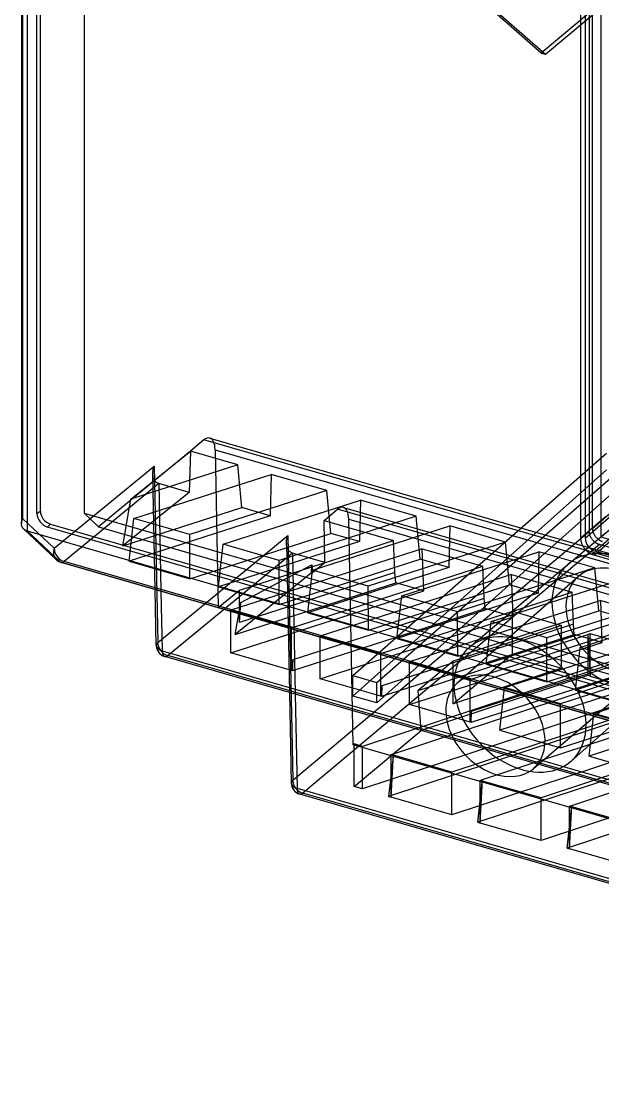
# Model space of a CAD drawing. Header units: millimetres. Extents: x 119 to 193, y -192 to -87.
# Drawn here: x 118.68 to 143.5, y -192.17 to -146.55 of the extents above; entities that cross this region are included whole.
import ezdxf

# ---------------------------------------------------------------- set-up
doc = ezdxf.new("R2010")
doc.units = ezdxf.units.MM
doc.layers.add('MAIN-1', color=7, linetype='Continuous')
doc.layers.add('MAIN-2', color=7, linetype='Continuous')

msp = doc.modelspace()

# ---------------------------------------------------------------- linework, layer by layer
at = {"layer": 'MAIN-1'}
for p, q in [((118.682, -134.933), (118.682, -167.986)), ((118.932, -135.061), (118.932, -168.292)), ((119.491, -135.944), (119.491, -167.443)), ((119.347, -167.545), (119.347, -136.047)), ((119.347, -167.545), (119.491, -167.443)), ((118.682, -168.005), (118.682, -167.985)), ((118.684, -168.024), (118.682, -168.005)), ((118.687, -168.043), (118.684, -168.024)), ((118.691, -168.062), (118.687, -168.043)), ((118.696, -168.08), (118.691, -168.062)), ((118.703, -168.098), (118.696, -168.08)), ((118.71, -168.115), (118.703, -168.098)), ((118.719, -168.132), (118.71, -168.115)), ((118.728, -168.148), (118.719, -168.132)), ((118.739, -168.163), (118.728, -168.148)), ((118.75, -168.178), (118.739, -168.163)), ((118.763, -168.192), (118.75, -168.178)), ((118.776, -168.206), (118.763, -168.192)), ((118.792, -168.22), (118.776, -168.206)), ((120.178, -169.519), (118.777, -168.206)), ((118.81, -168.233), (118.792, -168.22)), ((118.828, -168.245), (118.81, -168.233)), ((118.847, -168.257), (118.828, -168.245)), ((118.867, -168.267), (118.847, -168.257)), ((118.888, -168.276), (118.867, -168.267)), ((118.91, -168.285), (118.888, -168.276)), ((118.932, -168.292), (118.91, -168.285)), ((118.932, -168.292), (162.393, -180.838)), ((120.34, -169.611), (118.932, -168.292)), ((119.924, -168.001), (119.799, -168.128)), ((161.528, -180.174), (119.799, -168.128)), ((119.924, -168.001), (161.653, -180.047)), ((120.34, -169.611), (163.843, -182.169)), ((163.884, -182.193), (120.381, -169.635)), ((124.441, -173.18), (124.393, -170.793)), ((124.64, -170.864), (124.692, -173.402)), ((124.692, -173.402), (168.329, -185.999)), ((168.441, -186.248), (124.803, -173.65)), ((130.125, -175.187), (130.203, -179.052)), ((130.373, -175.259), (130.454, -179.274)), ((130.453, -179.273), (174.268, -191.922)), ((174.38, -192.171), (130.565, -179.522))]:
    msp.add_line(p, q, dxfattribs=at)
for centre, start, end in [((120.52, -169.154), 226.8526, 253.9131), ((124.941, -173.17), 181.1569, 253.9744), ((130.703, -179.042), 181.1571, 253.9895)]:
    msp.add_arc(centre, 0.5, start, end, dxfattribs=at)
for centre, major_axis, ratio, start_param, end_param in [((119.799, -167.676), (-0.342, 0.394), 0.75, 0.713724, 2.284521), ((119.924, -167.568), (0.327, -0.378), 0.75, -2.427868, -0.857072), ((120.52, -169.154), (0.342, 0.365), 0.883272, -3.141579, -2.719387), ((120.52, -169.154), (-0.139, -0.48), 0.433013, -0.214849, 0.000099), ((124.941, -173.17), (0.5, 0.01), 0.526002, 3.141553, 4.178426), ((124.941, -173.17), (0.5, 0.01), 0.526002, -2.10476, -2.102654), ((124.941, -173.17), (0.138, 0.481), 0.431471, 2.193118, 3.141049), ((138.919, -176.605), (1.662, -1.793), 0.732093, -1.879664, -0.031014), ((138.919, -176.605), (1.662, -1.793), 0.732093, -0.031014, 0.115792), ((130.703, -179.042), (0.5, 0.01), 0.526002, 3.141555, 4.178426), ((130.703, -179.042), (-0.139, -0.48), 0.433013, -0.947887, -0.00003)]:
    msp.add_ellipse(centre, major_axis=major_axis, ratio=ratio, start_param=start_param, end_param=end_param, dxfattribs=at)
at = {"layer": 'MAIN-2'}
for p, q in [((142.927, -91.62), (142.927, -168.314)), ((143.063, -168.187), (143.063, -91.478)), ((142.567, -168.603), (142.567, -93.662)), ((118.746, -167.777), (118.746, -134.896)), ((121.356, -134.798), (121.356, -167.53)), ((140.879, -147.904), (138.417, -145.75)), ((138.591, -145.799), (141.053, -147.953)), ((143.49, -145.717), (140.879, -147.904)), ((141.053, -147.953), (143.663, -145.767)), ((142.754, -145.6), (142.754, -168.6)), ((143.429, -168.553), (143.429, -145.794)), ((140.879, -147.904), (141.053, -147.953)), ((126.476, -164.41), (125.901, -164.883)), ((167.347, -176.209), (126.476, -164.41)), ((126.734, -164.327), (167.613, -176.128)), ((133.861, -174.761), (145.38, -164.67)), ((143.063, -168.186), (147.073, -164.685)), ((148.081, -164.556), (143.429, -168.553)), ((123.354, -166.932), (125.898, -164.882)), ((125.901, -164.883), (123.445, -166.902)), ((125.899, -164.882), (125.839, -166.645)), ((127.918, -165.465), (125.901, -164.883)), ((126.953, -164.824), (127.089, -171.557)), ((126.953, -164.824), (167.838, -176.627)), ((132.834, -174.465), (143.663, -164.977)), ((120.085, -169.031), (124.354, -165.521)), ((127.917, -165.465), (123.445, -166.902)), ((124.32, -165.627), (124.335, -165.575)), ((124.335, -165.575), (124.354, -165.521)), ((124.354, -165.521), (124.506, -173.047)), ((128.088, -167.294), (127.917, -165.465)), ((145.38, -165.364), (133.861, -175.632)), ((123.489, -167.76), (129.346, -165.878)), ((124.292, -165.852), (124.293, -165.812)), ((124.294, -165.885), (124.292, -165.852)), ((124.293, -165.812), (124.296, -165.77)), ((124.393, -170.793), (124.293, -165.853)), ((124.297, -165.917), (124.294, -165.885)), ((124.296, -165.77), (124.301, -165.725)), ((124.302, -165.949), (124.297, -165.917)), ((124.301, -165.725), (124.309, -165.677)), ((124.308, -165.98), (124.302, -165.949)), ((124.315, -166.011), (124.308, -165.98)), ((124.309, -165.677), (124.32, -165.627)), ((124.324, -166.041), (124.315, -166.011)), ((124.335, -166.069), (124.324, -166.041)), ((129.346, -165.878), (129.307, -167.646)), ((131.728, -166.565), (129.346, -165.878)), ((143.663, -165.682), (132.834, -175.336)), ((124.548, -166.272), (120.511, -169.595)), ((124.348, -166.097), (124.335, -166.069)), ((124.363, -166.123), (124.348, -166.097)), ((124.379, -166.148), (124.363, -166.123)), ((124.397, -166.171), (124.379, -166.148)), ((124.415, -166.192), (124.397, -166.171)), ((124.435, -166.211), (124.415, -166.192)), ((124.456, -166.227), (124.435, -166.211)), ((124.478, -166.242), (124.456, -166.227)), ((124.5, -166.254), (124.478, -166.242)), ((124.523, -166.264), (124.5, -166.254)), ((124.547, -166.272), (124.523, -166.264)), ((125.839, -166.645), (124.547, -166.272)), ((124.548, -166.272), (124.64, -170.864)), ((123.445, -166.902), (121.976, -168.111)), ((125.839, -166.645), (123.006, -168.927)), ((123.006, -168.927), (123.354, -166.932)), ((123.354, -166.932), (123.445, -166.902)), ((131.728, -166.565), (125.871, -168.447)), ((131.898, -168.394), (131.728, -166.565)), ((123.006, -168.927), (128.088, -167.294)), ((127.3, -168.86), (133.157, -166.978)), ((129.307, -167.646), (128.088, -167.294)), ((131.604, -167.844), (132.181, -167.369)), ((173.227, -179.218), (132.181, -167.369)), ((132.437, -167.288), (173.491, -179.139)), ((133.157, -166.978), (133.118, -168.746)), ((135.538, -167.665), (133.157, -166.978)), ((118.698, -167.882), (118.705, -167.861)), ((118.705, -167.861), (118.713, -167.84)), ((118.713, -167.84), (118.723, -167.819)), ((118.723, -167.819), (118.734, -167.798)), ((118.734, -167.798), (118.746, -167.777)), ((118.746, -167.777), (120.085, -169.031)), ((121.356, -167.53), (121.976, -168.111)), ((121.356, -167.53), (162.069, -179.283)), ((129.307, -167.646), (123.286, -169.581)), ((123.286, -169.581), (123.489, -167.76)), ((125.871, -168.447), (123.489, -167.76)), ((135.538, -167.665), (129.681, -169.547)), ((131.641, -169.634), (131.604, -167.844)), ((131.604, -167.844), (134.574, -168.701)), ((132.851, -177.418), (132.656, -167.785)), ((132.656, -167.785), (173.717, -179.638)), ((135.709, -169.494), (135.538, -167.665)), ((143.617, -167.686), (142.567, -168.603)), ((142.754, -168.6), (143.947, -167.558)), ((118.682, -167.965), (118.684, -167.945)), ((118.682, -167.985), (118.682, -167.965)), ((118.684, -167.945), (118.687, -167.924)), ((118.687, -167.924), (118.692, -167.903)), ((118.692, -167.903), (118.698, -167.882)), ((121.976, -168.111), (162.709, -179.869)), ((130.268, -178.919), (142.927, -168.314)), ((131.11, -169.96), (136.967, -168.078)), ((136.967, -168.078), (136.928, -169.846)), ((139.349, -168.765), (136.967, -168.078)), ((142.928, -168.335), (142.927, -168.314)), ((142.929, -168.355), (142.928, -168.335)), ((143.063, -168.187), (143.064, -168.207)), ((143.064, -168.207), (143.065, -168.228)), ((143.065, -168.228), (143.067, -168.248)), ((143.067, -168.248), (143.07, -168.268)), ((143.07, -168.268), (143.074, -168.288)), ((143.074, -168.288), (143.079, -168.308)), ((143.079, -168.308), (143.084, -168.328)), ((143.084, -168.328), (143.091, -168.348)), ((144.38, -168.116), (143.187, -169.158)), ((124.506, -173.047), (130.057, -168.482)), ((125.877, -170.329), (125.871, -168.447)), ((125.877, -170.329), (131.898, -168.394)), ((133.118, -168.746), (127.096, -170.681)), ((127.988, -170.818), (134.574, -168.701)), ((129.996, -168.773), (129.999, -168.73)), ((129.996, -168.813), (129.996, -168.773)), ((129.999, -168.73), (130.005, -168.685)), ((130.005, -168.685), (130.013, -168.638)), ((130.013, -168.638), (130.024, -168.587)), ((130.024, -168.587), (130.039, -168.535)), ((130.039, -168.535), (130.057, -168.482)), ((130.057, -168.482), (130.268, -178.919)), ((133.118, -168.746), (131.898, -168.394)), ((139.349, -168.765), (133.492, -170.647)), ((134.625, -170.071), (134.574, -168.701)), ((139.519, -170.594), (139.349, -168.765)), ((143.663, -168.361), (139.655, -171.718)), ((142.568, -168.63), (142.567, -168.603)), ((142.57, -168.657), (142.568, -168.63)), ((142.573, -168.684), (142.57, -168.657)), ((142.577, -168.71), (142.573, -168.684)), ((142.582, -168.737), (142.577, -168.71)), ((142.589, -168.764), (142.582, -168.737)), ((142.597, -168.791), (142.589, -168.764)), ((142.605, -168.817), (142.597, -168.791)), ((142.931, -168.375), (142.929, -168.355)), ((142.934, -168.395), (142.931, -168.375)), ((142.938, -168.415), (142.934, -168.395)), ((142.943, -168.435), (142.938, -168.415)), ((142.949, -168.455), (142.943, -168.435)), ((142.955, -168.475), (142.949, -168.455)), ((142.962, -168.494), (142.955, -168.475)), ((142.97, -168.514), (142.962, -168.494)), ((142.979, -168.534), (142.97, -168.514)), ((142.989, -168.554), (142.979, -168.534)), ((142.999, -168.573), (142.989, -168.554)), ((143.01, -168.592), (142.999, -168.573)), ((143.022, -168.611), (143.01, -168.592)), ((143.034, -168.63), (143.022, -168.611)), ((143.047, -168.648), (143.034, -168.63)), ((143.061, -168.666), (143.047, -168.648)), ((143.076, -168.683), (143.061, -168.666)), ((143.091, -168.7), (143.076, -168.683)), ((143.091, -168.348), (143.098, -168.367)), ((143.106, -168.716), (143.091, -168.7)), ((143.098, -168.367), (143.106, -168.387)), ((143.106, -168.387), (143.115, -168.407)), ((143.122, -168.732), (143.106, -168.716)), ((143.115, -168.407), (143.124, -168.427)), ((143.139, -168.747), (143.122, -168.732)), ((143.124, -168.427), (143.135, -168.446)), ((143.13, -169.329), (144.18, -168.411)), ((143.135, -168.446), (143.146, -168.465)), ((143.156, -168.761), (143.139, -168.747)), ((143.146, -168.465), (143.157, -168.484)), ((143.173, -168.775), (143.156, -168.761)), ((143.157, -168.484), (143.17, -168.503)), ((143.17, -168.503), (143.183, -168.521)), ((143.19, -168.788), (143.173, -168.775)), ((143.183, -168.521), (143.197, -168.539)), ((143.208, -168.801), (143.19, -168.788)), ((143.197, -168.539), (143.211, -168.556)), ((143.211, -168.556), (143.226, -168.573)), ((143.226, -168.573), (143.242, -168.589)), ((143.242, -168.589), (143.258, -168.605)), ((143.258, -168.605), (143.274, -168.62)), ((143.274, -168.62), (143.291, -168.634)), ((143.291, -168.634), (143.308, -168.648)), ((143.308, -168.648), (143.326, -168.661)), ((143.326, -168.661), (143.344, -168.673)), ((143.344, -168.673), (143.362, -168.685)), ((143.362, -168.685), (143.38, -168.696)), ((143.38, -168.696), (143.398, -168.706)), ((143.398, -168.706), (143.417, -168.715)), ((143.417, -168.715), (143.436, -168.724)), ((147.189, -169.639), (143.429, -168.553)), ((143.436, -168.724), (143.456, -168.732)), ((143.456, -168.732), (143.476, -168.739)), ((143.476, -168.739), (143.496, -168.745)), ((130.251, -169.233), (124.956, -173.591)), ((127.096, -170.681), (127.3, -168.86)), ((129.681, -169.547), (127.3, -168.86)), ((135.794, -169.053), (127.627, -171.678)), ((129.998, -168.846), (129.996, -168.813)), ((129.997, -168.814), (130.125, -175.187)), ((130.001, -168.878), (129.998, -168.846)), ((130.005, -168.91), (130.001, -168.878)), ((130.011, -168.941), (130.005, -168.91)), ((130.019, -168.972), (130.011, -168.941)), ((130.028, -169.001), (130.019, -168.972)), ((130.039, -169.03), (130.028, -169.001)), ((130.052, -169.058), (130.039, -169.03)), ((130.066, -169.084), (130.052, -169.058)), ((130.083, -169.109), (130.066, -169.084)), ((130.1, -169.132), (130.083, -169.109)), ((130.119, -169.153), (130.1, -169.132)), ((130.139, -169.171), (130.119, -169.153)), ((130.16, -169.188), (130.139, -169.171)), ((130.181, -169.202), (130.16, -169.188)), ((130.204, -169.214), (130.181, -169.202)), ((130.227, -169.225), (130.204, -169.214)), ((130.251, -169.233), (130.227, -169.225)), ((130.251, -169.233), (130.251, -169.233)), ((130.251, -169.233), (130.251, -169.233)), ((130.251, -169.233), (130.251, -169.233)), ((130.251, -169.233), (130.251, -169.233)), ((130.251, -169.233), (130.251, -169.233)), ((130.251, -169.233), (130.251, -169.233)), ((130.251, -169.233), (130.373, -175.259)), ((131.641, -169.634), (130.251, -169.233)), ((143.36, -168.872), (130.697, -179.481)), ((134.921, -171.06), (140.778, -169.178)), ((135.794, -169.053), (138.385, -169.801)), ((135.859, -170.852), (135.794, -169.053)), ((140.778, -169.178), (140.739, -170.946)), ((143.159, -169.865), (140.778, -169.178)), ((142.615, -168.844), (142.605, -168.817)), ((142.626, -168.871), (142.615, -168.844)), ((142.639, -168.898), (142.626, -168.871)), ((142.652, -168.924), (142.639, -168.898)), ((142.666, -168.95), (142.652, -168.924)), ((142.681, -168.975), (142.666, -168.95)), ((142.697, -169), (142.681, -168.975)), ((142.714, -169.025), (142.697, -169)), ((142.732, -169.049), (142.714, -169.025)), ((142.751, -169.072), (142.732, -169.049)), ((142.771, -169.095), (142.751, -169.072)), ((142.791, -169.117), (142.771, -169.095)), ((142.812, -169.138), (142.791, -169.117)), ((142.834, -169.159), (142.812, -169.138)), ((142.856, -169.178), (142.834, -169.159)), ((142.88, -169.197), (142.856, -169.178)), ((142.903, -169.215), (142.88, -169.197)), ((142.927, -169.232), (142.903, -169.215)), ((142.951, -169.248), (142.927, -169.232)), ((142.976, -169.263), (142.951, -169.248)), ((143.187, -169.158), (147.189, -170.314)), ((143.226, -168.812), (143.208, -168.801)), ((143.244, -168.823), (143.226, -168.812)), ((143.263, -168.833), (143.244, -168.823)), ((143.282, -168.843), (143.263, -168.833)), ((143.301, -168.851), (143.282, -168.843)), ((143.32, -168.859), (143.301, -168.851)), ((143.34, -168.866), (143.32, -168.859)), ((143.36, -168.872), (143.34, -168.866)), ((187.565, -181.633), (143.36, -168.872)), ((164.014, -182.153), (120.511, -169.595)), ((123.286, -169.581), (125.877, -170.329)), ((129.688, -171.429), (129.681, -169.547)), ((129.688, -171.429), (135.709, -169.494)), ((131.113, -170.068), (131.641, -169.634)), ((136.928, -169.846), (135.709, -169.494)), ((137.818, -173.25), (142.024, -169.703)), ((143.001, -169.276), (142.976, -169.263)), ((143.026, -169.289), (143.001, -169.276)), ((143.051, -169.3), (143.026, -169.289)), ((143.077, -169.311), (143.051, -169.3)), ((143.104, -169.32), (143.077, -169.311)), ((143.13, -169.329), (143.104, -169.32)), ((148.092, -170.761), (143.13, -169.329)), ((131.072, -170.081), (127.807, -172.711)), ((134.625, -170.071), (127.988, -172.204)), ((128.045, -171.347), (131.088, -169.735)), ((130.218, -172.426), (138.385, -169.801)), ((136.928, -169.846), (130.907, -171.781)), ((130.907, -171.781), (131.11, -169.96)), ((131.072, -170.081), (131.088, -169.735)), ((131.113, -170.068), (131.072, -170.081)), ((131.088, -169.735), (131.113, -170.068)), ((133.492, -170.647), (131.11, -169.96)), ((139.604, -170.153), (131.437, -172.778)), ((134.665, -170.507), (134.625, -170.071)), ((143.159, -169.865), (137.303, -171.747)), ((138.435, -171.171), (138.385, -169.801)), ((139.604, -170.153), (142.195, -170.901)), ((139.67, -171.952), (139.604, -170.153)), ((143.33, -171.694), (143.159, -169.865)), ((127.807, -172.711), (134.665, -170.507)), ((133.498, -172.529), (139.519, -170.594)), ((135.859, -170.852), (134.665, -170.507)), ((142.447, -170.245), (137.284, -174.789)), ((138.731, -172.16), (144.588, -170.278)), ((140.739, -170.946), (139.519, -170.594)), ((127.089, -171.557), (127.988, -170.818)), ((127.096, -170.681), (129.688, -171.429)), ((127.627, -173.497), (135.859, -170.852)), ((127.988, -172.204), (127.988, -170.818)), ((133.498, -172.529), (133.492, -170.647)), ((134.029, -173.526), (142.195, -170.901)), ((140.739, -170.946), (134.717, -172.881)), ((134.717, -172.881), (134.921, -171.06)), ((137.303, -171.747), (134.921, -171.06)), ((146.97, -170.965), (141.113, -172.847)), ((142.246, -172.271), (142.195, -170.901)), ((127.807, -172.711), (128.045, -171.347)), ((127.988, -172.204), (128.045, -171.347)), ((138.435, -171.171), (130.265, -173.796)), ((143.415, -171.253), (135.248, -173.878)), ((138.476, -171.607), (138.435, -171.171)), ((142.542, -173.26), (148.399, -171.378)), ((143.415, -171.253), (146.006, -172.001)), ((143.48, -173.052), (143.415, -171.253)), ((167.979, -183.361), (127.089, -171.557)), ((127.627, -173.497), (127.627, -171.678)), ((127.627, -171.678), (130.218, -172.426)), ((130.267, -174.245), (138.476, -171.607)), ((130.907, -171.781), (133.498, -172.529)), ((131.437, -174.597), (139.67, -171.952)), ((137.309, -173.629), (137.303, -171.747)), ((137.309, -173.629), (143.33, -171.694)), ((139.67, -171.952), (138.476, -171.607)), ((139.655, -173.538), (139.655, -171.718)), ((139.655, -171.718), (141.746, -172.322)), ((144.549, -172.046), (143.33, -171.694)), ((130.218, -174.245), (130.218, -172.426)), ((142.246, -172.271), (134.076, -174.896)), ((141.746, -172.322), (137.11, -173.851)), ((137.839, -174.626), (146.006, -172.001)), ((144.549, -172.046), (138.528, -173.981)), ((138.528, -173.981), (138.731, -172.16)), ((141.113, -172.847), (138.731, -172.16)), ((139.31, -174.976), (147.355, -172.391)), ((141.746, -174.141), (141.746, -172.322)), ((142.286, -172.707), (142.246, -172.271)), ((131.437, -174.597), (131.437, -172.778)), ((131.437, -172.778), (134.029, -173.526)), ((134.077, -175.345), (142.286, -172.707)), ((134.717, -172.881), (137.309, -173.629)), ((135.625, -175.094), (142.866, -172.706)), ((141.119, -174.729), (141.113, -172.847)), ((141.119, -174.729), (147.14, -172.794)), ((143.48, -173.052), (142.286, -172.707)), ((142.866, -172.706), (142.86, -174.463)), ((142.866, -172.706), (142.965, -172.674)), ((142.866, -172.706), (142.965, -174.493)), ((142.965, -174.493), (142.965, -172.674)), ((142.965, -172.674), (145.556, -173.422)), ((135.248, -175.697), (143.48, -173.052)), ((149.737, -173.078), (141.692, -175.663)), ((148.36, -173.146), (142.338, -175.081)), ((142.338, -175.081), (142.542, -173.26)), ((144.924, -173.947), (142.542, -173.26)), ((124.956, -173.591), (124.932, -173.61)), ((168.571, -186.208), (124.932, -173.61)), ((130.218, -174.245), (127.627, -173.497)), ((130.265, -173.796), (130.242, -174.238)), ((130.267, -174.245), (130.265, -173.796)), ((145.556, -173.422), (133.245, -177.482)), ((134.029, -175.345), (134.029, -173.526)), ((134.563, -177.801), (146.677, -173.806)), ((137.11, -175.67), (139.655, -173.538)), ((146.056, -173.371), (137.886, -175.996)), ((137.888, -176.445), (146.097, -173.807)), ((139.655, -173.538), (141.746, -174.141)), ((143.121, -176.076), (151.166, -173.491)), ((130.242, -174.238), (130.218, -174.245)), ((130.242, -174.238), (130.267, -174.245)), ((135.248, -175.697), (135.248, -173.878)), ((135.248, -173.878), (137.839, -174.626)), ((137.11, -173.851), (135.625, -175.094)), ((137.11, -175.67), (137.11, -173.851)), ((141.746, -174.141), (137.11, -175.67)), ((138.528, -173.981), (141.119, -174.729)), ((147.316, -174.159), (139.107, -176.797)), ((145.717, -174.021), (140.538, -178.435)), ((134.029, -175.345), (131.437, -174.597)), ((132.834, -175.336), (132.834, -174.465)), ((132.834, -174.465), (133.861, -174.761)), ((142.86, -174.463), (135.753, -176.807)), ((149.367, -174.522), (137.056, -178.582)), ((137.839, -176.445), (137.839, -174.626)), ((142.156, -178.108), (146.193, -174.517)), ((142.965, -174.493), (142.86, -174.463)), ((142.965, -174.493), (145.556, -175.241)), ((133.861, -175.632), (133.861, -174.761)), ((134.076, -174.896), (134.052, -175.338)), ((134.077, -175.345), (134.076, -174.896)), ((135.753, -176.807), (135.625, -175.094)), ((138.374, -178.901), (150.487, -174.906)), ((139.107, -176.797), (139.31, -174.976)), ((141.692, -175.663), (139.31, -174.976)), ((141.698, -177.545), (149.907, -174.907)), ((142.338, -175.081), (144.93, -175.829)), ((133.861, -175.632), (132.834, -175.336)), ((145.556, -175.241), (133.245, -179.301)), ((134.052, -175.338), (134.029, -175.345)), ((134.052, -175.338), (134.077, -175.345)), ((146.671, -175.563), (134.359, -179.623)), ((153.177, -175.622), (140.866, -179.682)), ((151.126, -175.259), (142.917, -177.897)), ((137.839, -176.445), (135.248, -175.697)), ((137.886, -175.996), (137.863, -176.438)), ((137.888, -176.445), (137.886, -175.996)), ((141.698, -177.545), (141.692, -175.663)), ((142.184, -180.001), (154.298, -176.006)), ((142.917, -177.897), (143.121, -176.076)), ((145.502, -176.763), (143.121, -176.076)), ((149.367, -176.341), (137.056, -180.401)), ((137.863, -176.438), (137.839, -176.445)), ((137.863, -176.438), (137.888, -176.445)), ((132.895, -179.2), (135.753, -176.807)), ((150.481, -176.663), (138.17, -180.723)), ((139.107, -176.797), (141.698, -177.545)), ((132.896, -177.381), (132.851, -177.418)), ((170.884, -188.397), (132.851, -177.418)), ((132.896, -179.2), (132.896, -177.381)), ((133.245, -177.482), (132.896, -177.381)), ((153.177, -177.441), (140.866, -181.501)), ((133.245, -179.301), (133.245, -177.482)), ((134.563, -177.801), (134.359, -179.623)), ((134.464, -177.834), (134.563, -177.801)), ((134.464, -179.653), (134.563, -177.801)), ((137.056, -178.582), (134.464, -177.834)), ((134.464, -179.653), (134.464, -177.834)), ((154.292, -177.763), (141.98, -181.823)), ((142.917, -177.897), (145.509, -178.645)), ((137.056, -180.401), (137.056, -178.582)), ((133.245, -179.301), (132.896, -179.2)), ((138.17, -180.723), (138.374, -178.901)), ((138.275, -178.934), (138.374, -178.901)), ((138.275, -180.753), (138.374, -178.901)), ((140.866, -179.682), (138.275, -178.934)), ((138.275, -180.753), (138.275, -178.934)), ((174.512, -192.129), (130.697, -179.481)), ((134.359, -179.623), (134.464, -179.653)), ((137.056, -180.401), (134.464, -179.653)), ((140.866, -181.501), (140.866, -179.682)), ((141.98, -181.823), (142.184, -180.001)), ((142.085, -180.034), (142.184, -180.001)), ((142.085, -181.853), (142.184, -180.001)), ((144.677, -180.782), (142.085, -180.034)), ((142.085, -181.853), (142.085, -180.034)), ((138.17, -180.723), (138.275, -180.753)), ((140.866, -181.501), (138.275, -180.753)), ((141.98, -181.823), (142.085, -181.853)), ((144.677, -182.601), (142.085, -181.853))]:
    msp.add_line(p, q, dxfattribs=at)
for centre, major_axis, ratio, start_param, end_param in [((126.461, -165.289), (0.272, 0.962), 0.426458, -0.000027, 0.554897), ((126.461, -165.289), (0.272, 0.962), 0.426458, -0.95017, -0.000027), ((132.164, -168.25), (0.272, 0.962), 0.426458, -0.000057, 0.550822), ((132.164, -168.25), (0.272, 0.962), 0.426458, -0.950169, -0.000057), ((143.187, -168.725), (-0.327, 0.378), 0.750509, 0.713883, 2.284011), ((120.52, -169.154), (0.342, 0.365), 0.883272, 1.999395, 3.141606), ((120.52, -169.154), (0.318, -0.386), 0.77074, -2.408312, -0.83782), ((144.091, -172.126), (-2.085, 2.407), 0.75, -2.427868, -0.009951), ((120.52, -169.154), (-0.139, -0.48), 0.433013, 0.000099, 0.553096), ((144.091, -172.126), (-2.085, 2.407), 0.75, -0.009951, 0.713724), ((144.091, -172.126), (1.635, -1.888), 0.75, 0.713724, 3.147498), ((144.091, -172.126), (1.635, -1.888), 0.75, -3.135688, -2.427868), ((144.091, -172.126), (-2.085, 2.407), 0.75, 0.713724, 3.151462), ((144.091, -172.126), (1.635, -1.888), 0.75, -2.427868, -0.005987), ((139.97, -175.694), (-2.214, 2.39), 0.732093, -2.453037, -0.034888), ((124.941, -173.17), (0.5, 0.01), 0.526002, 2.616351, 3.141553), ((124.941, -173.17), (0.318, -0.386), 0.77074, -2.408312, -0.837673), ((139.97, -175.694), (-2.214, 2.39), 0.732093, -0.034888, 0.689165), ((124.941, -173.17), (0.138, 0.481), 0.431471, 3.141557, 3.6941), ((124.941, -173.17), (0.138, 0.481), 0.431471, 3.141049, 3.141557), ((138.919, -176.605), (1.662, -1.793), 0.732093, 0.689043, 3.132541), ((138.919, -176.605), (1.662, -1.793), 0.732093, 3.132541, 3.83027), ((139.97, -175.694), (-2.214, 2.39), 0.732093, 0.689165, 3.13629), ((138.919, -176.605), (1.662, -1.793), 0.732093, -2.452915, -1.879664), ((139.97, -175.694), (-2.214, 2.39), 0.732093, 3.13629, 3.830148), ((138.919, -176.605), (1.662, -1.793), 0.732093, 0.115792, 0.689043), ((130.703, -179.042), (0.5, 0.01), 0.526002, 2.616351, 3.141555), ((130.703, -179.042), (0.321, -0.383), 0.76658, -2.415303, -0.844735), ((130.703, -179.042), (-0.139, -0.48), 0.433013, 0.000691, 0.561823), ((130.703, -179.042), (-0.139, -0.48), 0.433013, -0.00003, 0.000691)]:
    msp.add_ellipse(centre, major_axis=major_axis, ratio=ratio, start_param=start_param, end_param=end_param, dxfattribs=at)

doc.saveas('drawing.dxf')
